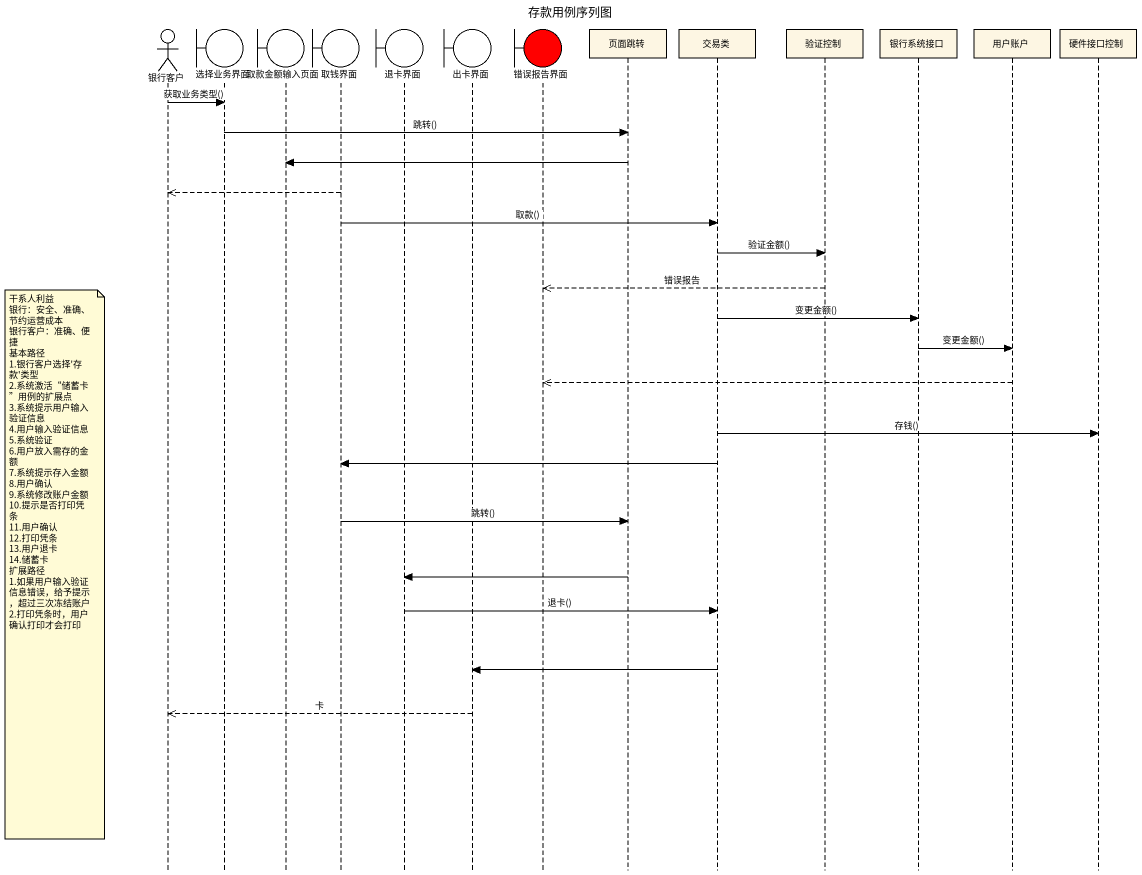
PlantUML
@startuml
title 存款用例序列图
hide footbox
actor 银行客户
boundary 选择业务界面
boundary 取款金额输入页面
boundary 取钱界面
boundary 退卡界面
boundary 出卡界面
boundary 错误报告界面 #FF0000
participant 页面跳转
participant 交易类
participant 验证控制
participant 银行系统接口
participant 用户账户
participant 硬件接口控制

银行客户 -> 选择业务界面 : 获取业务类型()
选择业务界面 -> 页面跳转 : 跳转()
页面跳转 -> 取款金额输入页面
取钱界面 -->> 银行客户
取钱界面 -> 交易类 : 取款()
交易类 -> 验证控制 : 验证金额()
验证控制 -->> 错误报告界面 : 错误报告
交易类 -> 银行系统接口 : 变更金额()
银行系统接口 -> 用户账户 : 变更金额()
用户账户 -->> 错误报告界面
交易类 -> 硬件接口控制 : 存钱()
交易类 -> 取钱界面
取钱界面 -> 页面跳转 : 跳转()
note left of 银行客户
  干系人利益
  银行：安全、准确、节约运营成本
  银行客户：准确、便捷
  基本路径
  1.银行客户选择'存款'类型
  2.系统激活“储蓄卡”用例的扩展点
  3.系统提示用户输入验证信息
  4.用户输入验证信息
  5.系统验证
  6.用户放入需存的金额
  7.系统提示存入金额
  8.用户确认
  9.系统修改账户金额
  10.提示是否打印凭条
  11.用户确认
  12.打印凭条
  13.用户退卡
  14.储蓄卡
  扩展路径
  1.如果用户输入验证信息错误，给予提示，超过三次冻结账户
  2.打印凭条时，用户确认打印才会打印
end note
页面跳转 -> 退卡界面
退卡界面 -> 交易类 : 退卡()
交易类 -> 出卡界面
出卡界面 -->> 银行客户 : 卡
@enduml
